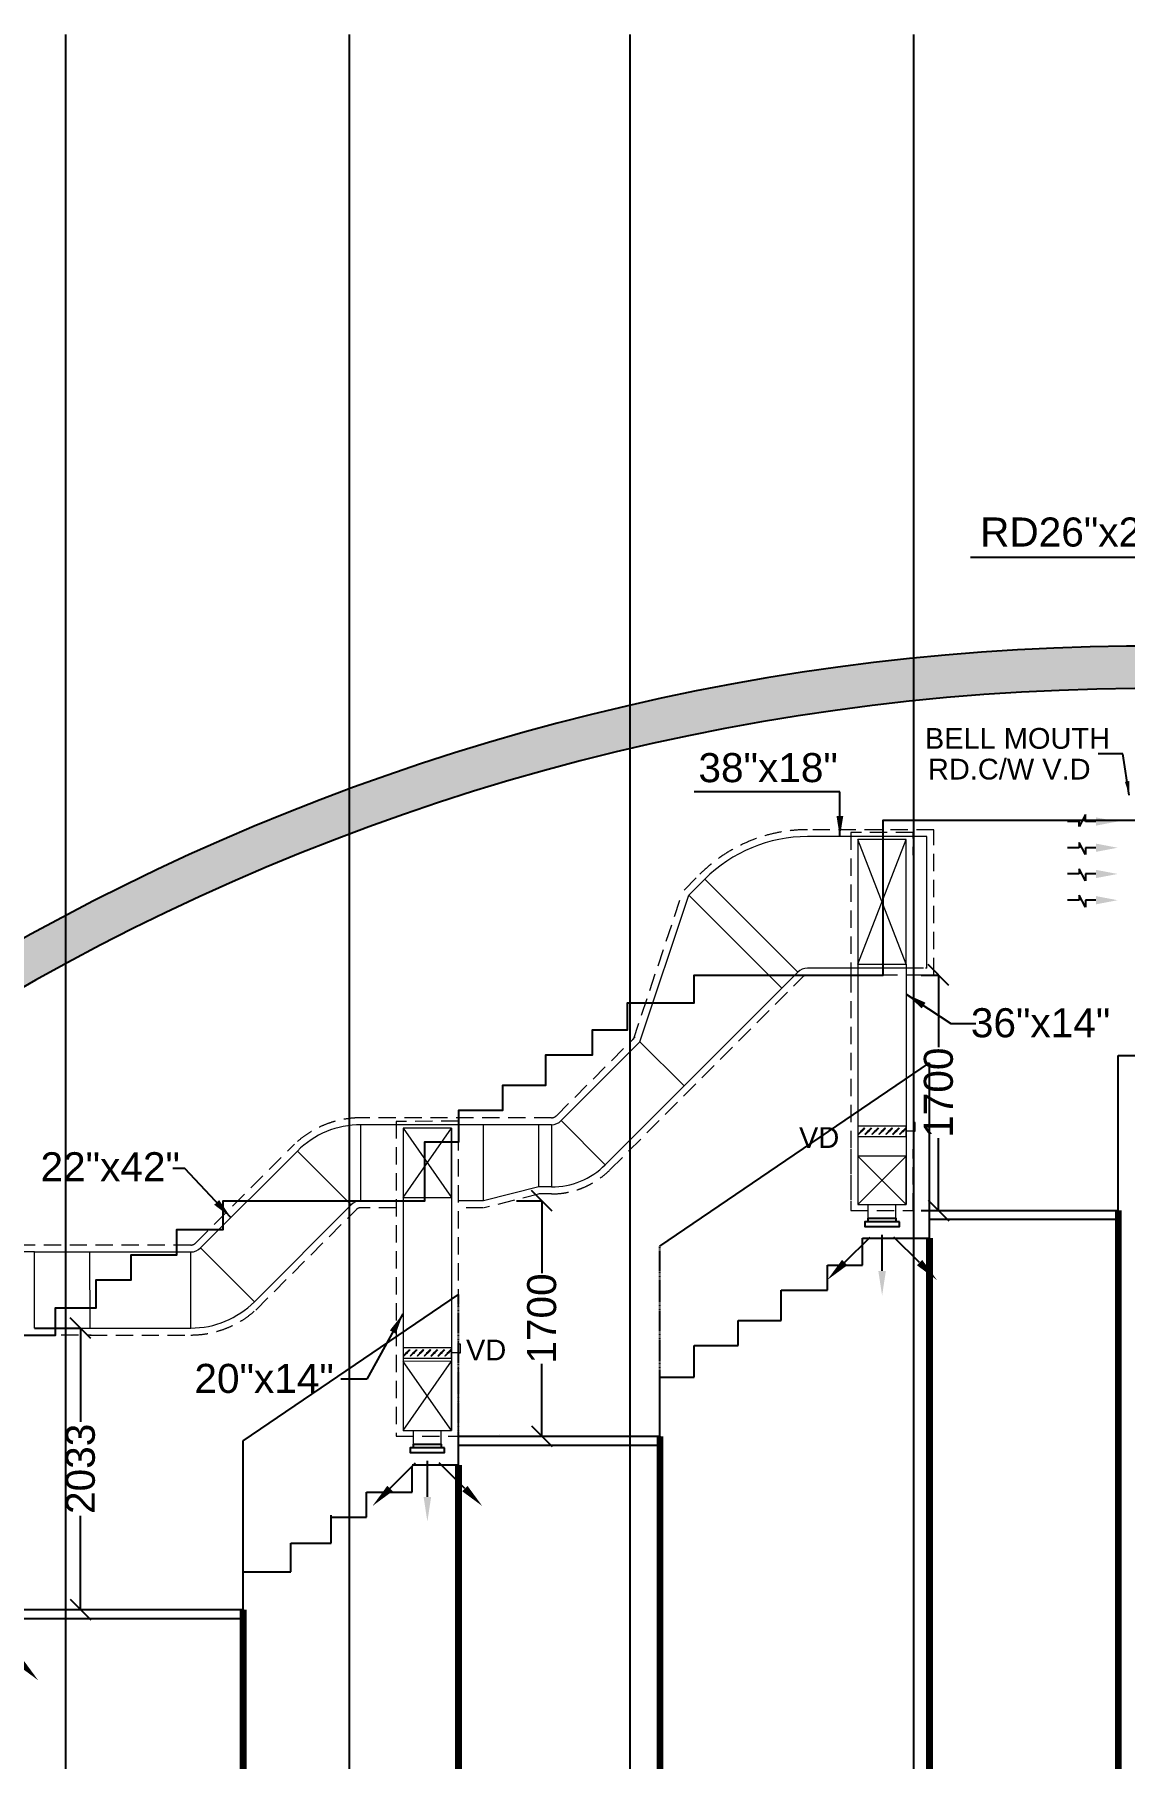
# Model space of a CAD drawing. Header units: inches. Extents: x 751443 to 884462, y -58136 to 349881.
# Drawn here: x 859060 to 866938, y 224369 to 236822 of the extents above; entities that cross this region are included whole.
import ezdxf

# ---------------------------------------------------------------- set-up
doc = ezdxf.new("R2010")
doc.units = ezdxf.units.IN
doc.header["$MEASUREMENT"] = 0
for name, pattern in [('CENTER', [50.79999999999998, 31.75, -6.349999999999998, 6.349999999999998, -6.349999999999998]), ('DASHED2', [9.524999999999995, 6.349999999999998, -3.174999999999998]), ('HIDDEN', [0.375, 0.25, -0.125])]:
    doc.linetypes.add(name, pattern=pattern)
for name, color, linetype, lineweight in [('000Text', 2, 'Continuous', 18), ('000VD', 1, 'Continuous', 20), ('DIM', 2, 'Continuous', 15), ('M-S.DUCT', 1, 'Continuous', 15), ('M-TEXT.EX-D', 2, 'Continuous', 15)]:
    doc.layers.add(name, color=color, linetype=linetype, lineweight=lineweight)
for name, color, linetype in [('0AC-R-ARROW', 2, 'Continuous'), ('0AC-S-ARROW', 2, 'Continuous'), ('AC-LEADER', 30, 'Continuous'), ('AXES', 8, 'CENTER'), ('HATCH', 8, 'Continuous'), ('S.GRILL', 4, 'Continuous'), ('sec', 8, 'DASHED2'), ('WALL', 8, 'Continuous')]:
    doc.layers.add(name, color=color, linetype=linetype)
doc.styles.add('Arial', font='arial.ttf')
doc.styles.add('HOREA', font='arial.ttf')
doc.styles.add('ROMANS', font='romans')
doc.dimstyles.new('DIM 1-50', dxfattribs={"dimtxt": 210, "dimasz": 150, "dimexe": 0.18, "dimexo": 0.0625, "dimgap": 25, "dimtad": 0, "dimdec": 0, "dimzin": 0, "dimdsep": 46, "dimtxsty": 'HOREA', "dimblk": 'OBLIQUE', "dimcen": 0.09, "dimclrd": 256, "dimclre": 256, "dimclrt": 31, "dimadec": 0, "dimazin": 0, "dimtfac": 1, "dimtdec": 0, "dimtofl": 0, "dimtmove": 0, "dimatfit": 3, "dimfxl": 0, "dimtolj": 1, "dimtzin": 0, "dimarcsym": 0})
doc.dimstyles.new('POINTER', dxfattribs={"dimscale": 0, "dimtxt": 50, "dimasz": 100, "dimexe": 1, "dimexo": 0, "dimgap": 25, "dimtad": 0, "dimdec": 0, "dimzin": 12, "dimdsep": 46, "dimtxsty": 'ROMANS', "dimcen": 1, "dimclrd": 256, "dimclre": 256, "dimclrt": 3, "dimadec": 0, "dimazin": 0, "dimtfac": 1, "dimtdec": 0, "dimtofl": 0, "dimtmove": 0, "dimatfit": 3, "dimfxl": 0, "dimtolj": 1, "dimtzin": 12, "dimarcsym": 0})

# ---------------------------------------------------------------- blocks, each defined once
blk = doc.blocks.new('_Oblique')
at = {"color": 0, "linetype": 'ByBlock', "lineweight": -2}
blk.add_line((-0.5, -0.5), (0.5, 0.5), dxfattribs=at)
blk = doc.blocks.new('*D49')
at = {"layer": 'Defpoints', "color": 0}
for p in [(859059.7005186162, 227477.8903336476), (859392.4393707237, 227477.8903336476), (859362.9602762852, 225444.4595214782)]:
    blk.add_point(p, dxfattribs=at)
at = {"layer": 'DIM', "lineweight": -2}
for p, q in [((859059.7630186162, 227477.8903336476), (859392.6193707237, 227477.8903336476)), ((859392.4393707237, 227477.8903336476), (859392.4393707237, 226801.533044889)), ((859392.4393707237, 225444.4595214782), (859392.4393707237, 226120.8168102369)), ((859363.0227762852, 225444.4595214782), (859392.6193707237, 225444.4595214782))]:
    blk.add_line(p, q, dxfattribs=at)
at = {"layer": 'DIM', "lineweight": -2, "xscale": 150, "yscale": 150, "zscale": 150}
for p, rotation in [((859392.4393707237, 227477.8903336476), 90), ((859392.4393707237, 225444.4595214782), 270)]:
    blk.add_blockref('_Oblique', p, dxfattribs=dict(at, rotation=rotation))
at = {"layer": 'DIM', "color": 31, "insert": (859392.4393707237, 226461.1749275631), "char_height": 210, "attachment_point": 5, "rotation": 90, "style": 'HOREA'}
blk.add_mtext('\\A1;2033', dxfattribs=at)
blk = doc.blocks.new('*U35')
at = {"layer": '000VD'}
h = blk.add_hatch(color=15, dxfattribs=at)
edge = h.paths.add_edge_path()
edge.add_arc((0.0250000000000341, 0.0375000000022787), 0.0048809773190328, 0, 360)
h = blk.add_hatch(color=15, dxfattribs=at)
edge = h.paths.add_edge_path()
edge.add_arc((0.0749999999999886, 0.0375000000022787), 0.0048809773190328, 0, 360)
h = blk.add_hatch(color=15, dxfattribs=at)
edge = h.paths.add_edge_path()
edge.add_arc((0.0749999999999886, 0.0375000000022787), 0.0048809773190328, 0, 360)
h = blk.add_hatch(color=15, dxfattribs=at)
edge = h.paths.add_edge_path()
edge.add_arc((0.1249999999999431, 0.0375000000022787), 0.0048809773190328, 0, 360)
h = blk.add_hatch(color=15, dxfattribs=at)
edge = h.paths.add_edge_path()
edge.add_arc((0.1749999999998976, 0.0375000000022787), 0.0048809773190328, 0, 360)
h = blk.add_hatch(color=15, dxfattribs=at)
edge = h.paths.add_edge_path()
edge.add_arc((0.2249999999998521, 0.0375000000022787), 0.0048809773190328, 0, 360)
h = blk.add_hatch(color=15, dxfattribs=at)
edge = h.paths.add_edge_path()
edge.add_arc((0.2749999999998066, 0.0375000000022787), 0.0048809773190328, 0, 360)
h = blk.add_hatch(color=15, dxfattribs=at)
edge = h.paths.add_edge_path()
edge.add_arc((0.3249999999997611, 0.0375000000022787), 0.0048809773190328, 0, 360)
at = {"layer": '000VD', "color": 1}
blk.add_line((-0.0638433603779163, 0.0374999999999979), (0, 0.0374999999999979), dxfattribs=at)
at = {"layer": '000VD', "color": 15}
for p, q in [((0.0457219420840147, 0.0614980322573864), (0.0010019677516766, 0.0167780579204795)), ((0.0042780579249779, 0.0135019677471711), (0.0010019677516766, 0.0167780579204795)), ((0.0489980322573729, 0.0582219420840744), (0.0042780579249779, 0.0135019677471711)), ((0.0489980322573729, 0.0582219420840744), (0.0457219420840147, 0.0614980322573864)), ((0.0957219420839692, 0.0614980322573864), (0.0510019677516311, 0.0167780579204795)), ((0.0957219420839692, 0.0614980322573864), (0.0510019677516311, 0.0167780579204795)), ((0.0542780579249325, 0.0135019677471711), (0.0510019677516311, 0.0167780579204795)), ((0.0542780579249324, 0.0135019677471711), (0.0510019677516311, 0.0167780579204795)), ((0.0989980322573274, 0.0582219420840744), (0.0542780579249325, 0.0135019677471711)), ((0.0989980322573274, 0.0582219420840744), (0.0542780579249324, 0.0135019677471711)), ((0.0989980322573274, 0.0582219420840744), (0.0957219420839692, 0.0614980322573864)), ((0.0989980322573274, 0.0582219420840744), (0.0957219420839692, 0.0614980322573864)), ((0.1457219420839237, 0.0614980322573864), (0.1010019677515856, 0.0167780579204795)), ((0.1042780579248869, 0.0135019677471711), (0.1010019677515856, 0.0167780579204795)), ((0.1489980322572819, 0.0582219420840744), (0.1042780579248869, 0.0135019677471711)), ((0.1489980322572819, 0.0582219420840744), (0.1457219420839237, 0.0614980322573864)), ((0.1957219420838782, 0.0614980322573864), (0.1510019677515401, 0.0167780579204795)), ((0.1542780579248414, 0.0135019677471711), (0.1510019677515401, 0.0167780579204795)), ((0.1989980322572364, 0.0582219420840744), (0.1542780579248414, 0.0135019677471711)), ((0.1989980322572364, 0.0582219420840744), (0.1957219420838782, 0.0614980322573864)), ((0.2457219420838327, 0.0614980322573864), (0.2010019677514946, 0.0167780579204795)), ((0.2042780579247959, 0.0135019677471711), (0.2010019677514946, 0.0167780579204795)), ((0.2489980322571909, 0.0582219420840744), (0.2042780579247959, 0.0135019677471711)), ((0.2489980322571909, 0.0582219420840744), (0.2457219420838327, 0.0614980322573864)), ((0.2957219420837872, 0.0614980322573864), (0.2510019677514491, 0.0167780579204795)), ((0.2542780579247504, 0.0135019677471711), (0.2510019677514491, 0.0167780579204795)), ((0.2989980322571454, 0.0582219420840744), (0.2542780579247504, 0.0135019677471711)), ((0.2989980322571454, 0.0582219420840744), (0.2957219420837872, 0.0614980322573864)), ((0.3457219420837417, 0.0614980322573864), (0.3010019677514036, 0.0167780579204795)), ((0.3042780579247049, 0.0135019677471711), (0.3010019677514036, 0.0167780579204795)), ((0.3489980322570999, 0.0582219420840744), (0.3042780579247049, 0.0135019677471711)), ((0.3489980322570999, 0.0582219420840744), (0.3457219420837417, 0.0614980322573864))]:
    blk.add_line(p, q, dxfattribs=at)
at = {"layer": '000VD'}
for points in [[(-0.0638433603779163, -0.0254039812733034), (-0.0501661265714688, -0.0254039812733034), (-0.0501661265714688, 0.0374999999999979), (-0.0638433603779163, 0.0374999999999979)], [(0, 0), (0.3499999999999551, 0), (0.3499999999999551, 0.0749999999999993), (0, 0.0749999999999993)]]:
    blk.add_lwpolyline(points, close=True, dxfattribs=at)
at = {"layer": '000VD', "color": 15}
for centre in [(0.0250000000000341, 0.0375000000022787), (0.0749999999999886, 0.0375000000022787), (0.0749999999999886, 0.0375000000022787), (0.1249999999999431, 0.0375000000022787), (0.1749999999998976, 0.0375000000022787), (0.2249999999998521, 0.0375000000022787), (0.2749999999998066, 0.0375000000022787), (0.3249999999997611, 0.0375000000022787)]:
    blk.add_circle(centre, 0.0048809773190328, dxfattribs=at)
blk = doc.blocks.new('*D50')
at = {"layer": 'Defpoints', "color": 0}
for p in [(862543.7513871216, 228397.1207116134), (862543.7513871216, 226697.1207116134), (862726.5401491481, 226697.1207116134)]:
    blk.add_point(p, dxfattribs=at)
at = {"layer": 'DIM', "lineweight": -2}
for p, q in [((862543.8138871216, 228397.1207116134), (862726.7201491481, 228397.1207116134)), ((862726.5401491481, 228397.1207116134), (862726.5401491481, 227875.446086784)), ((862726.5401491481, 226697.1207116134), (862726.5401491481, 227218.7953364429)), ((862543.8138871216, 226697.1207116134), (862726.7201491481, 226697.1207116134))]:
    blk.add_line(p, q, dxfattribs=at)
at = {"layer": 'DIM', "lineweight": -2, "xscale": 150, "yscale": 150, "zscale": 150}
for p, rotation in [((862726.5401491481, 228397.1207116134), 90), ((862726.5401491481, 226697.1207116134), 270)]:
    blk.add_blockref('_Oblique', p, dxfattribs=dict(at, rotation=rotation))
at = {"layer": 'DIM', "color": 31, "insert": (862726.5401491481, 227547.1207116136), "char_height": 210, "attachment_point": 5, "rotation": 90, "style": 'HOREA'}
blk.add_mtext('\\A1;1700', dxfattribs=at)
blk = doc.blocks.new('*D51')
at = {"layer": 'Defpoints', "color": 0}
for p in [(865467.9641050311, 230028.1783947632), (865467.9641050311, 228328.1783947632), (865593.5873430308, 228328.1783947632)]:
    blk.add_point(p, dxfattribs=at)
at = {"layer": 'DIM', "lineweight": -2}
for p, q in [((865468.0266050311, 230028.1783947632), (865593.7673430309, 230028.1783947632)), ((865593.5873430308, 230028.1783947632), (865593.5873430308, 229506.5037699338)), ((865593.5873430308, 228328.1783947632), (865593.5873430308, 228849.8530195927)), ((865468.0266050311, 228328.1783947632), (865593.7673430309, 228328.1783947632))]:
    blk.add_line(p, q, dxfattribs=at)
at = {"layer": 'DIM', "lineweight": -2, "xscale": 150, "yscale": 150, "zscale": 150}
for p, rotation in [((865593.5873430308, 230028.1783947632), 90), ((865593.5873430308, 228328.1783947632), 270)]:
    blk.add_blockref('_Oblique', p, dxfattribs=dict(at, rotation=rotation))
at = {"layer": 'DIM', "color": 31, "insert": (865593.5873430308, 229178.1783947634), "char_height": 210, "attachment_point": 5, "rotation": 90, "style": 'HOREA'}
blk.add_mtext('\\A1;1700', dxfattribs=at)
blk = doc.blocks.new('*U36')
at = {"layer": '000VD'}
h = blk.add_hatch(color=15, dxfattribs=at)
edge = h.paths.add_edge_path()
edge.add_arc((0.0250000000000341, 0.0375000000022787), 0.0048809773190328, 0, 360)
h = blk.add_hatch(color=15, dxfattribs=at)
edge = h.paths.add_edge_path()
edge.add_arc((0.0749999999999886, 0.0375000000022787), 0.0048809773190328, 0, 360)
h = blk.add_hatch(color=15, dxfattribs=at)
edge = h.paths.add_edge_path()
edge.add_arc((0.0749999999999886, 0.0375000000022787), 0.0048809773190328, 0, 360)
h = blk.add_hatch(color=15, dxfattribs=at)
edge = h.paths.add_edge_path()
edge.add_arc((0.1249999999999431, 0.0375000000022787), 0.0048809773190328, 0, 360)
h = blk.add_hatch(color=15, dxfattribs=at)
edge = h.paths.add_edge_path()
edge.add_arc((0.1749999999998976, 0.0375000000022787), 0.0048809773190328, 0, 360)
h = blk.add_hatch(color=15, dxfattribs=at)
edge = h.paths.add_edge_path()
edge.add_arc((0.2249999999998521, 0.0375000000022787), 0.0048809773190328, 0, 360)
h = blk.add_hatch(color=15, dxfattribs=at)
edge = h.paths.add_edge_path()
edge.add_arc((0.2749999999998066, 0.0375000000022787), 0.0048809773190328, 0, 360)
h = blk.add_hatch(color=15, dxfattribs=at)
edge = h.paths.add_edge_path()
edge.add_arc((0.3249999999997611, 0.0375000000022787), 0.0048809773190328, 0, 360)
at = {"layer": '000VD', "color": 1}
blk.add_line((-0.0638433603779163, 0.0374999999999979), (0, 0.0374999999999979), dxfattribs=at)
at = {"layer": '000VD', "color": 15}
for p, q in [((0.0457219420840147, 0.0614980322573864), (0.0010019677516766, 0.0167780579204795)), ((0.0042780579249779, 0.0135019677471711), (0.0010019677516766, 0.0167780579204795)), ((0.0489980322573729, 0.0582219420840744), (0.0042780579249779, 0.0135019677471711)), ((0.0489980322573729, 0.0582219420840744), (0.0457219420840147, 0.0614980322573864)), ((0.0957219420839692, 0.0614980322573864), (0.0510019677516311, 0.0167780579204795)), ((0.0957219420839692, 0.0614980322573864), (0.0510019677516311, 0.0167780579204795)), ((0.0542780579249325, 0.0135019677471711), (0.0510019677516311, 0.0167780579204795)), ((0.0542780579249324, 0.0135019677471711), (0.0510019677516311, 0.0167780579204795)), ((0.0989980322573274, 0.0582219420840744), (0.0542780579249325, 0.0135019677471711)), ((0.0989980322573274, 0.0582219420840744), (0.0542780579249324, 0.0135019677471711)), ((0.0989980322573274, 0.0582219420840744), (0.0957219420839692, 0.0614980322573864)), ((0.0989980322573274, 0.0582219420840744), (0.0957219420839692, 0.0614980322573864)), ((0.1457219420839237, 0.0614980322573864), (0.1010019677515856, 0.0167780579204795)), ((0.1042780579248869, 0.0135019677471711), (0.1010019677515856, 0.0167780579204795)), ((0.1489980322572819, 0.0582219420840744), (0.1042780579248869, 0.0135019677471711)), ((0.1489980322572819, 0.0582219420840744), (0.1457219420839237, 0.0614980322573864)), ((0.1957219420838782, 0.0614980322573864), (0.1510019677515401, 0.0167780579204795)), ((0.1542780579248414, 0.0135019677471711), (0.1510019677515401, 0.0167780579204795)), ((0.1989980322572364, 0.0582219420840744), (0.1542780579248414, 0.0135019677471711)), ((0.1989980322572364, 0.0582219420840744), (0.1957219420838782, 0.0614980322573864)), ((0.2457219420838327, 0.0614980322573864), (0.2010019677514946, 0.0167780579204795)), ((0.2042780579247959, 0.0135019677471711), (0.2010019677514946, 0.0167780579204795)), ((0.2489980322571909, 0.0582219420840744), (0.2042780579247959, 0.0135019677471711)), ((0.2489980322571909, 0.0582219420840744), (0.2457219420838327, 0.0614980322573864)), ((0.2957219420837872, 0.0614980322573864), (0.2510019677514491, 0.0167780579204795)), ((0.2542780579247504, 0.0135019677471711), (0.2510019677514491, 0.0167780579204795)), ((0.2989980322571454, 0.0582219420840744), (0.2542780579247504, 0.0135019677471711)), ((0.2989980322571454, 0.0582219420840744), (0.2957219420837872, 0.0614980322573864)), ((0.3457219420837417, 0.0614980322573864), (0.3010019677514036, 0.0167780579204795)), ((0.3042780579247049, 0.0135019677471711), (0.3010019677514036, 0.0167780579204795)), ((0.3489980322570999, 0.0582219420840744), (0.3042780579247049, 0.0135019677471711)), ((0.3489980322570999, 0.0582219420840744), (0.3457219420837417, 0.0614980322573864))]:
    blk.add_line(p, q, dxfattribs=at)
at = {"layer": '000VD'}
for points in [[(-0.0638433603779163, -0.0254039812733034), (-0.0501661265714688, -0.0254039812733034), (-0.0501661265714688, 0.0374999999999979), (-0.0638433603779163, 0.0374999999999979)], [(0, 0), (0.3500000000003044, 0), (0.3500000000003044, 0.0749999999999993), (0, 0.0749999999999993)]]:
    blk.add_lwpolyline(points, close=True, dxfattribs=at)
at = {"layer": '000VD', "color": 15}
for centre in [(0.0250000000000341, 0.0375000000022787), (0.0749999999999886, 0.0375000000022787), (0.0749999999999886, 0.0375000000022787), (0.1249999999999431, 0.0375000000022787), (0.1749999999998976, 0.0375000000022787), (0.2249999999998521, 0.0375000000022787), (0.2749999999998066, 0.0375000000022787), (0.3249999999997611, 0.0375000000022787)]:
    blk.add_circle(centre, 0.0048809773190328, dxfattribs=at)
blk = doc.blocks.new('SA')
at = {"layer": '0AC-S-ARROW'}
blk.add_line((-3, 0), (-0.6904147126479075, 0), dxfattribs=at)
blk.add_solid([(-3, -0.2414426275955634), (-3, 0.2414426275955634), (-4.576711039524525, 0)], dxfattribs=at)
blk = doc.blocks.new('ARR')
at = {"layer": '0AC-R-ARROW'}
for p, q in [((44.13705926467081, -218.9168217084151), (-33.28321401728317, -259.9482789371104)), ((0, -218.9168217084151), (44.13705926467081, -218.9168217084151)), ((-33.28321401728317, -259.9482789371104), (0, -259.9482789371104))]:
    blk.add_line(p, q, dxfattribs=at)
for points in [[(0, -151.6295084076846), (0, -218.9168217084151)], [(0, -259.9482789371104), (0, -335.2402249284787)]]:
    blk.add_lwpolyline(points, dxfattribs=at)
blk.add_solid([(-26.66666666666697, -151.6295084076846), (0, -11.16090846938459), (26.66666666666606, -151.6295084076846)], dxfattribs=at)

msp = doc.modelspace()

# ---------------------------------------------------------------- hatches: boundary and pattern name
at = {"layer": 'HATCH'}
h = msp.add_hatch(dxfattribs=at)
h.set_pattern_fill('ANSI31', color=256, style=0)
h.set_pattern_definition([(45, (233601.4974632828, -55778.03960103847), (-0.08838834764831843, 0.08838834764831845), [])])
edge = h.paths.add_edge_path()
edge.add_line((867284.6990897033, 232096.8617018046), (867284.6990897033, 231292.4748865997))
edge.add_line((867284.6990897033, 231292.4748865997), (871323.5151202462, 231292.4748865997))
edge.add_line((871323.5151202462, 231292.4748865997), (871323.5151202462, 231536.0577786301))
edge.add_line((871323.5151202462, 231536.0577786301), (867537.8962892547, 231536.0577786301))
edge.add_line((867537.8962892547, 231536.0577786301), (867537.8962892547, 232513.9134687851))
edge.add_line((867537.8962892547, 232513.9134687851), (867215.9667759306, 232513.9134687851))
edge.add_line((867215.9667759306, 232513.9134687851), (867215.9667759306, 232403.6330894238))
edge.add_arc((867118.7457521406, 215661.5072503616), 16742.40811647062, 89.66728886250996, 146.3236722127223)
edge.add_line((853185.9934906142, 224945.1834595685), (853016.9279183872, 224945.1834595687))
edge.add_line((853016.9279183872, 224945.1834595687), (853016.9279183872, 225873.3687452266))
edge.add_line((853016.9279183872, 225873.3687452266), (852904.3462016714, 225873.3687452266))
edge.add_line((852904.3462016714, 225873.3687452266), (852904.3462016714, 228044.0444604172))
edge.add_line((852904.3462016714, 228044.0444604172), (853144.1713359539, 228044.0444604172))
edge.add_line((853144.1713359539, 228044.0444604172), (853144.1713359539, 228939.7396846681))
edge.add_line((853144.1713359539, 228939.7396846681), (852631.3363780497, 228939.7396846681))
edge.add_line((852631.3363780497, 228939.7396846681), (852631.3363780497, 224068.6089301263))
edge.add_line((852631.3363780497, 224068.6089301263), (852995.3942447641, 224068.6089301263))
edge.add_arc((867118.7457521406, 215661.5072503617), 16436.19227360204, 89.42148477913832, 149.2362475429989, ccw=False)

# ---------------------------------------------------------------- linework, layer by layer
at = {"layer": 'AXES', "linetype": 'CENTER', "ltscale": 0.03}
for p, q in [((859285.4669763964, 216527.4668538512), (859285.4669763964, 236822.4506352987)), ((861335.4669763965, 216948.3790253097), (861335.4669763964, 236822.4506352987)), ((863365.4669763965, 217403.7477655233), (863365.4669763962, 236822.4506352992)), ((865415.4669763965, 217956.31546143), (865415.4669763962, 236822.4506352993))]:
    msp.add_line(p, q, dxfattribs=at)
at = {"layer": 'AXES', "color": 2, "linetype": 'HIDDEN', "ltscale": 500, "const_width": 50}
for points in [[(866892.765314513, 228328.1783947632), (866892.765314513, 218114.0420159071)], [(865528.0608701134, 228128.4160190534), (865528.0608701134, 218114.0420159071)], [(860568.467243652, 225444.4595214782), (860568.467243652, 216813.0812586823)]]:
    msp.add_lwpolyline(points, dxfattribs=at)
at = {"layer": 'AXES', "linetype": 'HIDDEN', "ltscale": 500, "const_width": 50}
for points in [[(863580.2655277193, 226697.1207116134), (863580.2655277193, 217561.4743200005)], [(862124.2874015045, 226489.5218798867), (862124.2874015045, 217356.3147624291)]]:
    msp.add_lwpolyline(points, dxfattribs=at)
at = {"layer": 'M-S.DUCT', "color": 8, "linetype": 'HIDDEN', "ltscale": 500}
for p, q in [((865559.0307251833, 231078.1783947632), (864646.2900014191, 231078.1783947632)), ((865410.7246595256, 231057.3477547017), (864960.7246595256, 231057.3477547017)), ((864960.7246595256, 231057.3477547017), (864960.7246595252, 230028.1783947632)), ((865415.4669763963, 230078.1783947632), (865410.7246595256, 231057.3477547017)), ((865559.0307251833, 230028.1783947632), (865559.0307251833, 231078.1783947632)), ((863754.1187870167, 230641.6420989838), (863868.4725421137, 230755.9958540683)), ((863388.4865705885, 229561.437976441), (863742.0399611798, 230622.098148219)), ((865484.2556564641, 230028.1783947632), (864655.8934044181, 230028.1783947632)), ((864960.7246595252, 230028.1783947632), (864960.7246595252, 228328.1783947632)), ((865410.7246595256, 230078.1783947632), (865410.7246595256, 228328.1783947632)), ((865559.0307251833, 230028.1783947632), (865499.4547074174, 230028.1783947632)), ((863220.2575714408, 228622.856642903), (864610.9346623614, 230013.5337338241)), ((862831.3488417864, 229011.765372554), (863400.5653964356, 229580.9819271955)), ((862795.7434427852, 228997.1207116133), (861398.5451519137, 228997.1207116132)), ((862124.2874015045, 228971.7673793407), (861674.2874015045, 228971.25190337)), ((861674.2874015045, 228971.25190337), (861674.2874015045, 226696.6052356427)), ((862124.2874015045, 226697.1207116134), (862124.2874015045, 228971.7673793407)), ((860224.7206193462, 228092.5349945882), (860938.9257441424, 228806.7401193845)), ((864960.7246595256, 228769.8924088459), (864960.7246595256, 228328.1783947632)), ((865410.7246595256, 228328.1783947632), (865410.7246595256, 228769.8924088459)), ((862711.1782202688, 228447.5068177777), (862310.9281603268, 228347.5068177778)), ((862795.9935027271, 228447.1207116134), (862704.9764835393, 228447.1207116134)), ((860658.5451767116, 227607.1207364112), (861383.9004909731, 228332.4760506727)), ((861674.2874015043, 228347.1207116134), (861419.2558300324, 228347.1207116133)), ((862304.4763636554, 228347.1207116135), (862124.2874015045, 228347.1207116134)), ((864960.7246595256, 228328.1783947632), (865410.7246595256, 228328.1783947632)), ((860189.365280287, 228077.8903336475), (856766.941941488, 228077.8903336476)), ((859065.9022553457, 227428.2764398119), (859469.0151427606, 227428.2764398118)), ((859459.7005186161, 227427.8903336475), (860189.365280287, 227427.8903336475)), ((861674.2874015045, 226696.6052356427), (862124.2874015045, 226697.1207116134))]:
    msp.add_line(p, q, dxfattribs=at)
at = {"layer": 'M-S.DUCT'}
for p, q in [((865509.0307251833, 231028.1783947632), (864646.2900014191, 231028.1783947632)), ((865509.0307251833, 230078.1783947632), (865509.0307251833, 231028.1783947632)), ((865010.7246595256, 230107.3477547017), (865360.7246595256, 231007.3477547017)), ((865360.7246595256, 230107.3477547017), (865010.7246595256, 231007.3477547017)), ((863789.4741260761, 230606.2867599245), (863903.8278811731, 230720.640515009)), ((864575.5793233005, 230048.8890728818), (863903.8278811731, 230720.640515009)), ((863435.9207354911, 229545.6265881402), (863789.4741260824, 230606.2867599182)), ((864461.2255682095, 229934.5353177979), (863789.4741260824, 230606.2867599183)), ((863184.9022323813, 228658.2119819623), (864575.579323302, 230048.8890728834)), ((863184.9022323814, 228658.2119819623), (864575.5793233005, 230048.8890728818)), ((865484.2556564641, 230078.1783947632), (864646.2900014191, 230078.1783947632)), ((865010.7246595252, 230107.3477547017), (865010.7246595252, 228369.8924088459)), ((865360.7246595256, 230107.3477547017), (865360.7246595256, 228369.8924088459)), ((865509.0307251833, 230078.1783947632), (865499.4547074174, 230078.1783947632)), ((862866.7041808458, 228976.4100334947), (863435.9207354949, 229545.6265881362)), ((863754.1187870265, 229227.4285366079), (863435.920735491, 229545.6265881402)), ((862795.9935027271, 228947.1207116134), (861398.5451519137, 228947.1207116132)), ((861419.2558300324, 228397.1207116133), (861419.2558300332, 228947.1207116133)), ((861724.2874015045, 228921.7673793407), (861724.2874015045, 226737.8810030741)), ((861724.2874015045, 228421.25190337), (862074.2874015045, 228921.7673793407)), ((861724.2874015045, 228921.25190337, 4.240261441961305e-09), (861724.2874015045, 226737.3655271034, 4.088009830903612e-09)), ((861724.2874015045, 228921.25190337), (862074.2874015045, 228421.7673793407)), ((862074.2874015045, 228921.7673793407), (862074.2874015045, 226737.8810030741)), ((862074.2874015045, 228921.7673793407), (862074.2874015045, 226737.8810030741)), ((862074.2874015045, 228921.7673793407), (862074.2874015045, 226737.8810030741)), ((862304.7264235973, 228397.1207116135), (862304.9764835392, 228947.1207116134)), ((862704.9764835393, 228497.1207116134), (862704.9764835392, 228947.1207116134)), ((862795.9935027271, 228947.1207116134), (862795.993502727, 228497.1207116135)), ((862866.7041808458, 228976.4100334947), (863184.9022323798, 228658.2119819608)), ((860260.0759584056, 228057.1796555289), (860959.63642226, 228756.7401193833)), ((861348.5451519139, 228367.831389732), (860959.6364222617, 228756.7401193852)), ((865010.7246595256, 228369.8924088459), (865360.7246595256, 228719.8924088459)), ((865360.7246595256, 228369.8924088459), (865010.7246595256, 228719.8924088459)), ((862704.9764835393, 228497.1207116134), (862304.7264235973, 228397.1207116135)), ((862795.9935027271, 228497.1207116134), (862704.9764835393, 228497.1207116134)), ((860648.9846880583, 227668.2709258764), (861348.5451519138, 228367.8313897319)), ((861674.2874015045, 228397.1207116134), (861419.2558300324, 228397.1207116134)), ((862304.7264235973, 228397.1207116134), (862124.2874015045, 228397.1207116134)), ((865085.7246595256, 228271.2353903218), (865085.7246595254, 228369.8924088459)), ((865285.7246595256, 228271.2353903218), (865285.7246595254, 228369.892408846)), ((860260.075958406, 228057.1796555291), (860648.9846880583, 227668.2709258764)), ((859059.7005186162, 228027.8903336475), (856766.941941488, 228027.8903336476)), ((859059.7005186162, 227477.8903336476), (859059.7005186162, 228027.8903336476)), ((859059.7005186162, 228027.8903336475), (860189.365280287, 228027.8903336475)), ((859462.8134060311, 227477.8903336475), (859459.7005186162, 228027.8903336476)), ((860189.365280287, 227477.8903336475), (860189.365280287, 228027.8903336475)), ((859059.7005186162, 227477.8903336476), (859462.8134060311, 227477.8903336475)), ((859459.7005186161, 227477.8903336475), (860189.365280287, 227477.8903336475)), ((861724.2874015045, 226737.3655271034), (862074.2874015045, 227237.8810030741)), ((862074.2874015045, 226737.8810030741), (861724.2874015045, 227237.3655271034)), ((861799.2874015045, 226638.9662465646), (861799.2874015043, 226737.6232650887)), ((861999.2874015045, 226638.9662465647), (861999.2874015043, 226737.6232650888))]:
    msp.add_line(p, q, dxfattribs=at)
for points in [[(865360.7246595256, 231007.3477547017), (865010.7246595256, 231007.3477547017), (865010.7246595256, 230107.3477547017), (865360.7246595256, 230107.3477547017)], [(862074.2874015045, 228921.7673793407), (861724.2874015045, 228921.25190337), (861724.2874015045, 228421.25190337), (862074.2874015045, 228421.7673793407)], [(865360.7246595256, 228719.8924088459), (865010.7246595256, 228719.8924088459), (865010.7246595256, 228369.8924088459), (865360.7246595256, 228369.8924088459)], [(862074.2874015045, 227237.8810030741), (861724.2874015045, 227237.3655271034), (861724.2874015045, 226737.3655271034), (862074.2874015045, 226737.8810030741)]]:
    msp.add_lwpolyline(points, close=True, dxfattribs=at)
at = {"layer": 'M-S.DUCT', "color": 8, "linetype": 'HIDDEN', "ltscale": 500}
for centre, radius, start, end in [((864646.2900014191, 229978.1783947632), 1100, 90, 135.0000000005896), ((864646.2900014191, 229978.1783947632), 50, 90, 135.0000000005896), ((861419.2558300324, 228297.1207116134), 699.9999999999243, 90, 135.0000000005896), ((862795.9935027271, 229047.1207116134), 50, 270, 315.0000000005895), ((862795.9935027271, 229047.1207116134), 600, 270, 315.0000000005895), ((861419.2558300324, 228297.1207116134), 49.99999999992427, 90, 135.0000000005896), ((860189.365280287, 228127.8903336475), 50, 270, 315.0000000005895), ((860189.365280287, 228127.8903336475), 700, 270, 315.0000000005895)]:
    msp.add_arc(centre, radius, start, end, dxfattribs=at)
at = {"layer": 'M-S.DUCT'}
for centre, radius, start, end in [((864646.2900014191, 229978.1783947632), 1050, 90, 135.0000000005896), ((864646.2900014191, 229978.1783947632), 100, 90, 135.0000000005896), ((861419.2558300324, 228297.1207116134), 649.9999999999243, 90, 135.0000000005896), ((862795.9935027271, 229047.1207116134), 100, 270, 315.0000000005895), ((862795.9935027271, 229047.1207116134), 550, 270, 315.0000000005895), ((861419.2558300324, 228297.1207116134), 99.99999999992427, 90, 135.0000000005896), ((860189.365280287, 228127.8903336475), 100, 270, 315.0000000005895), ((860189.365280287, 228127.8903336475), 650, 270, 315.0000000005895)]:
    msp.add_arc(centre, radius, start, end, dxfattribs=at)
at = {"layer": 'S.GRILL'}
for points in [[(865310.7246595256, 228246.2353903218), (865060.7246595256, 228246.2353903218), (865060.7246595256, 228211.2353903218), (865310.7246595256, 228211.2353903218)], [(865085.7246595256, 228271.2353903218), (865285.7246595256, 228271.2353903218), (865285.7246595256, 228246.2353903218), (865085.7246595256, 228246.2353903218)], [(862024.2874015045, 226613.9662465647), (861774.2874015045, 226613.9662465646), (861774.2874015045, 226578.9662465646), (862024.2874015045, 226578.9662465647)], [(861799.2874015045, 226638.9662465646), (861999.2874015045, 226638.9662465647), (861999.2874015045, 226613.9662465647), (861799.2874015045, 226613.9662465646)]]:
    msp.add_lwpolyline(points, close=True, dxfattribs=at)
at = {"layer": 'sec', "linetype": 'ByBlock'}
for p, q in [((866892.765314513, 228328.1783947632), (866892.765314513, 229446.8224941182)), ((866892.765314513, 229446.8224941182), (868091.9634764335, 229446.8224941182)), ((863580.2655277193, 228070.9030377796), (865528.0608701134, 229393.1108415794)), ((865528.0608701134, 228328.1783947632), (865528.0608701134, 229393.1108415794)), ((865528.0608701134, 228128.4160190534), (865528.0608701134, 228328.1783947632)), ((865528.0608701134, 228328.1783947632), (866892.765314513, 228328.1783947632)), ((865044.8329931815, 227932.4719010994), (865044.8329931815, 228128.4160190534)), ((865044.8329931815, 228128.4160190534), (865528.0608701134, 228128.4160190534)), ((864791.4976267881, 227752.5836115388), (864791.4976267881, 227932.4719010994)), ((864791.4976267881, 227932.4719010994), (865044.8329931815, 227932.4719010994)), ((860568.467243652, 226664.3957688138), (862124.2874015045, 227720.5218972874)), ((864456.0586252586, 227532.1473876612), (864456.0586252586, 227752.5836115388)), ((864456.0586252586, 227752.5836115388), (864791.4976267881, 227752.5836115388)), ((864145.5200785609, 227352.5329560039), (864145.5200785609, 227532.1473876612)), ((864145.5200785609, 227532.1473876612), (864456.0586252586, 227532.1473876612)), ((863826.8073168044, 227123.5598784634), (863826.8073168044, 227352.5329560039)), ((863826.8073168044, 227352.5329560039), (864145.5200785609, 227352.5329560039)), ((863580.2655277193, 226697.1207116134), (863580.2655277193, 227123.5598784634)), ((863580.2655277193, 227123.5598784634), (863826.8073168044, 227123.5598784634)), ((860568.467243652, 225444.4595214782), (860568.467243652, 226664.3957688138)), ((862124.2874015045, 226489.5218798867), (862124.2874015045, 226697.1207116134)), ((862124.2874015045, 226697.1207116134), (863580.2655277193, 226697.1207116134)), ((862124.2874015045, 226630.9912610624), (862124.2874015045, 226697.1207116134)), ((862418.9859286073, 226706.3604201527), (862418.9859286073, 226706.3604201527)), ((863580.2655277193, 226697.1207116134), (863580.2655277193, 226630.9912610624)), ((863580.2655277193, 226630.9912610624), (862124.2874015045, 226630.9912610624)), ((861789.5667047506, 226489.5218798867), (862124.2874015045, 226489.5218798867)), ((861789.5667047506, 226293.1989806024), (861789.5667047506, 226474.7679821616)), ((861458.5378146839, 226111.0507574607), (861458.5378146839, 226293.1989806024)), ((861458.5378146839, 226293.1989806024), (861789.5667047506, 226293.1989806024)), ((861204.6963699261, 225924.782048417), (861204.6963699261, 226125.8046551859)), ((861204.6963699261, 226111.0507574607), (861458.5378146839, 226111.0507574607)), ((860912.4792593202, 225716.9408645637), (860912.4792593202, 225924.782048417)), ((860912.4792593202, 225924.782048417), (861204.6963699261, 225924.782048417)), ((860568.467243652, 225444.4595214782), (860568.467243652, 225716.9408645637)), ((860568.467243652, 225716.9408645637), (860912.4792593202, 225716.9408645637)), ((858925.331076725, 225444.4595214782), (860568.467243652, 225444.4595214782))]:
    msp.add_line(p, q, dxfattribs=at)
at = {"layer": 'sec'}
for p, q in [((863580.2655277193, 227123.5598784634), (863580.2655277193, 228070.9030377796)), ((862124.2874015045, 226697.1207116134), (862124.2874015045, 227720.5218972874))]:
    msp.add_line(p, q, dxfattribs=at)
at = {"layer": 'sec', "linetype": 'ByBlock'}
msp.add_lwpolyline([(856766.941941488, 227427.8903336476), (859212.4792593202, 227427.8903336476), (859212.4792593202, 227624.782048417), (859504.6963699261, 227624.782048417), (859504.6963699261, 227825.8046551859), (859758.5378146839, 227825.8046551859), (859758.5378146839, 228007.9528783275), (860089.5667047506, 228007.9528783275), (860089.5667047506, 228189.5218798867), (860424.2874015045, 228189.5218798867), (860424.2874015045, 228397.1207116134), (861880.2655277193, 228397.1207116134), (861880.2655277193, 228823.5598784634), (862126.8073168044, 228823.5598784634), (862126.8073168044, 229052.5329560039), (862445.5200785609, 229052.5329560039), (862445.5200785609, 229232.1473876612), (862756.0586252586, 229232.1473876612), (862756.0586252586, 229452.5836115388), (863091.4976267881, 229452.5836115388), (863091.4976267881, 229632.4719010994), (863344.8329931815, 229632.4719010994), (863344.8329931815, 229828.4160190534), (863828.0608701134, 229828.4160190534), (863828.0608701134, 230028.1783947632), (865192.765314513, 230028.1783947632), (865192.765314513, 231146.8224941182), (869353.2188532377, 231146.8224941182)], dxfattribs=at)
msp.add_lwpolyline([(856766.941941488, 227427.8903336476), (859212.4792593202, 227427.8903336476), (859212.4792593202, 227624.782048417), (859504.6963699261, 227624.782048417), (859504.6963699261, 227825.8046551859), (859758.5378146839, 227825.8046551859), (859758.5378146839, 228007.9528783275), (860089.5667047506, 228007.9528783275), (860089.5667047506, 228189.5218798867), (860424.2874015045, 228189.5218798867), (860424.2874015045, 228397.1207116134), (861880.2655277193, 228397.1207116134), (861880.2655277193, 228823.5598784634), (862126.8073168044, 228823.5598784634), (862126.8073168044, 229052.5329560039), (862445.5200785609, 229052.5329560039), (862445.5200785609, 229232.1473876612), (862756.0586252586, 229232.1473876612), (862756.0586252586, 229452.5836115388), (863091.4976267881, 229452.5836115388), (863091.4976267881, 229632.4719010994), (863344.8329931815, 229632.4719010994), (863344.8329931815, 229828.4160190534), (863828.0608701134, 229828.4160190534), (863828.0608701134, 230028.1783947632), (865192.765314513, 230028.1783947632), (865192.765314513, 231146.8224941182), (869353.2188532377, 231146.8224941182)], dxfattribs=at)
for points in [[(865528.0608701134, 228328.1783947632), (866892.765314513, 228328.1783947632), (866892.765314513, 228262.0489442122), (865528.0608701134, 228262.0489442122)], [(858925.331076725, 225444.4595214782), (860568.467243652, 225444.4595214782), (860568.467243652, 225378.3300709272), (858925.331076725, 225378.3300709272)]]:
    msp.add_lwpolyline(points, close=True, dxfattribs=at)
at = {"layer": 'WALL', "color": 5}
for radius, start, end in [(16742.40811647069, 89.66728886347565, 146.3236722143709), (16436.19227360209, 89.42148478014454, 149.2362475436851)]:
    msp.add_arc((867118.7457521405, 215661.5072503616), radius, start, end, dxfattribs=at)

# ---------------------------------------------------------------- block references
at = {"layer": '000VD', "xscale": 1000.000000000001, "yscale": 1000.000000000001, "zscale": 1000.000000000001, "rotation": 180.0000000000144}
for name, p in [('*U36', (865360.7246595256, 228937.0069686703)), ('*U35', (862074.2874015045, 227335.6765879793))]:
    msp.add_blockref(name, p, dxfattribs=at)
at = {"layer": '0AC-R-ARROW', "extrusion": (2.187533204210636e-45, 3.149311380722461e-33, -1), "xscale": 1.119999999995343, "yscale": 1.119999999995343, "zscale": -1.119999999995343, "rotation": 90.00000000004282}
msp.add_blockref('ARR', (-866900.7073087607, 231137.3320884232), dxfattribs=at)
at = {"layer": '0AC-R-ARROW', "extrusion": (2.187533204210636e-45, -3.149311380722461e-33, -1), "xscale": -1.119999999995343, "yscale": 1.119999999995343, "zscale": -1.119999999995343, "rotation": 89.99999999995723}
for p in [(-866900.7073087607, 230947.8106550926), (-866900.7073087607, 230758.289221762), (-866900.7073087607, 230568.7677884314)]:
    msp.add_blockref('ARR', p, dxfattribs=at)
at = {"layer": 'S.GRILL', "xscale": -113.1051883499719, "yscale": 113.1051883499895, "zscale": 113.10518835, "rotation": 225}
for p in [(865155.0304062018, 228191.0181371346), (861868.5931481807, 226558.7489933774)]:
    msp.add_blockref('SA', p, dxfattribs=at)
at = {"layer": 'S.GRILL', "extrusion": (0, 0, -1), "yscale": 113.1051883499895}
for p, xscale, zscale, rotation in [((-865216.4189128493, 228191.0181371346), -113.1051883499719, -113.1051883499719, 225), ((-865185.7246595256, 228230.3759297022), -113.1051883499895, -113.1051883499895, 270), ((-861899.2874015045, 226598.106785945), -113.1051883499895, -113.1051883499895, 270), ((-861929.9816548282, 226558.7489933774), -113.1051883499719, -113.1051883499719, 225), ((-858720.1319803984, 225300.4136043621, -7.105774265731253e-08), -113.1051883499719, -113.1051883499719, 225)]:
    msp.add_blockref('SA', p, dxfattribs=dict(at, xscale=xscale, zscale=zscale, rotation=rotation))

# ---------------------------------------------------------------- texts
at = {"layer": '000Text', "color": 2, "style": 'Arial'}
for s, height, p in [('RD26"x22"', 210, (865893.8804942558, 233123.3733382052, 1046.003649663559)), ('36"x14"', 209.9999999999999, (865827.1306583134, 229578.6559983547)), ('VD', 150, (864585.1880159688, 228779.3034671622)), ('VD', 150, (862178.5725978272, 227244.8247247601)), ('20"x14"', 209.9999999999999, (860215.6945324668, 227009.412379804))]:
    msp.add_text(s, height=height, dxfattribs=at).set_placement(p)
for s, p in [('38"x18"', (863858.2321782388, 231421.276786413)), ('22"x42"', (859103.4367139168, 228538.1121528125))]:
    msp.add_text(s, height=210, rotation=0.02493032799441141, dxfattribs=at).set_placement(p)
at = {"layer": 'M-TEXT.EX-D', "color": 2, "ltscale": 0.1, "style": 'Arial'}
for s, p in [('BELL MOUTH', (865494.3597632337, 231662.8190921851, -3.6571258055e-06)), ('RD.C/W V.D', (865516.8957684452, 231440.6973660355, -3.6571258055e-06))]:
    msp.add_text(s, height=150, dxfattribs=at).set_placement(p)

# ---------------------------------------------------------------- dimensions: what is measured, and where the dimension line sits
at = {"layer": 'DIM', "color": 8}
for base, p1, p2, picture, middle in [((865593.5873430308, 228328.1783947632), (865467.9641050311, 230028.1783947632), (865467.9641050311, 228328.1783947632), '*D51', (865593.5873430308, 229178.1783947634)), ((862726.5401491481, 226697.1207116134), (862543.7513871216, 228397.1207116134), (862543.7513871216, 226697.1207116134), '*D50', (862726.5401491481, 227547.1207116136)), ((859392.4393707237, 227477.8903336476), (859362.9602762852, 225444.4595214782), (859059.7005186162, 227477.8903336476), '*D49', (859392.4393707237, 226461.1749275631))]:
    dim = msp.add_linear_dim(base=base, p1=p1, p2=p2, angle=90, dimstyle='DIM 1-50', dxfattribs=at)
    dim.commit()
    dim.dimension.update_dxf_attribs({"geometry": picture, "text_midpoint": middle})

# ---------------------------------------------------------------- leaders
at = {"layer": 'AC-LEADER'}
for points in [[(867922.3603787948, 231193.1257942337), (867658.9064161046, 233044.2198950138), (865824.6817455421, 233044.2198950139)], [(864880.576895971, 231027.5509471526), (864880.576895971, 231351.94747738), (863827.0970924353, 231351.94747738)], [(865360.7246595256, 229890.570611909), (865682.031880209, 229678.2975392964), (865864.2123637936, 229678.2975392962)], [(860479.603767499, 228276.7074646222), (860145.9086339854, 228630.0039925601), (860059.8373024306, 228630.0039925601)], [(861722.538200082, 227580.3017955122), (861460.6386769065, 227109.0539207457), (861274.1096404421, 227109.0539207455)]]:
    msp.add_leader(points, dimstyle='DIM 1-50', dxfattribs=at)
at = {"layer": 'M-TEXT.EX-D', "color": 2}
msp.add_leader([(866972.234746312, 231328.5018819578, -3.6571258055e-06), (866925.0377149868, 231625.671154899, -3.6571258055e-06), (866746.4588802352, 231625.671154899, -3.6571258055e-06)], dimstyle='POINTER', override={"dimscale": 1, "dimclrd": 1, "dimclrt": 256, "dimfxl": 5, "dimfxlon": 1, "dimtfillclr": 256, "dimarcsym": 1}, dxfattribs=at)

doc.saveas('drawing.dxf')
